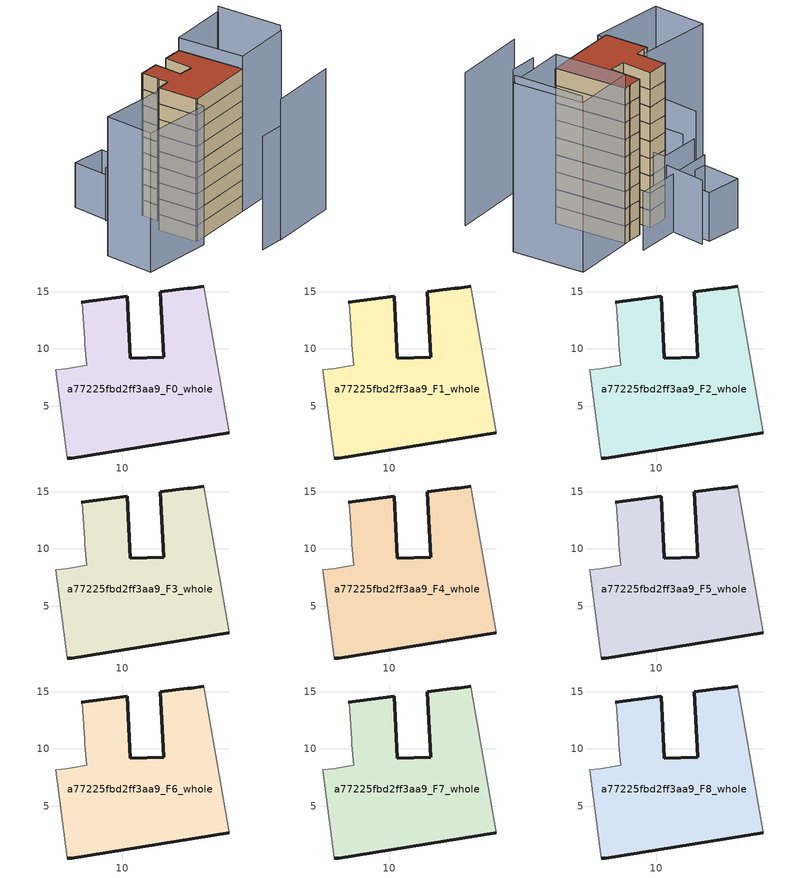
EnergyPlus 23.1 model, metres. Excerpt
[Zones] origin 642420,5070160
a77225fbd2ff3aa9_F0_whole
 floor ground (EU_floor_Construction): 19.31,2.67 17.11,15.49 16.01,15.29 15.71,15.29 13.31,14.99 13.6,9.28 10.7,9.18 10.41,14.58 6.4,14.08 6.5,13.99 6.7,10.79 6.7,10.38 6.9,8.58 5.1,8.28 4.2,8.18 5.19,0.47 5.59,0.47 z0
 wall outside (EU_wall_Construction): 6.4,14.08 10.41,14.58 10.7,9.18 13.6,9.28 13.31,14.99 15.71,15.29 16.01,15.29 17.11,15.49 / 19.31,2.67 5.59,0.47 5.19,0.47 z0:3
 wall adiabatic (EU_wall_Construction): 17.11,15.49 19.31,2.67 / 5.19,0.47 4.2,8.18 5.1,8.28 6.9,8.58 6.7,10.38 6.7,10.79 6.5,13.99 6.4,14.08 z0:3
a77225fbd2ff3aa9_F1_whole
 floor to a77225fbd2ff3aa9_F0_whole (EU_floor_Construction): 19.3,2.67 17.11,15.49 16.01,15.29 15.71,15.29 13.3,14.99 13.6,9.28 10.7,9.18 10.4,14.58 6.4,14.08 6.5,13.99 6.7,10.79 6.7,10.38 6.9,8.58 5.1,8.28 4.2,8.18 5.19,0.47 5.59,0.47 z3
 wall outside (EU_wall_Construction): 6.4,14.08 10.41,14.58 10.7,9.18 13.6,9.28 13.31,14.99 15.71,15.29 16.01,15.29 17.11,15.49 / 19.31,2.67 5.59,0.47 5.19,0.47 z3:6
 wall adiabatic (EU_wall_Construction): 17.11,15.49 19.31,2.67 / 5.19,0.47 4.2,8.18 5.1,8.28 6.9,8.58 6.7,10.38 6.7,10.79 6.5,13.99 6.4,14.08 z3:6
a77225fbd2ff3aa9_F2_whole
 floor to a77225fbd2ff3aa9_F1_whole (EU_floor_Construction): 19.3,2.67 17.11,15.49 16.01,15.29 15.71,15.29 13.3,14.99 13.6,9.28 10.7,9.18 10.4,14.58 6.4,14.08 6.5,13.99 6.7,10.79 6.7,10.38 6.9,8.58 5.1,8.28 4.2,8.18 5.19,0.47 5.59,0.47 z6
 wall outside (EU_wall_Construction): 6.4,14.08 10.41,14.58 10.7,9.18 13.6,9.28 13.31,14.99 15.71,15.29 16.01,15.29 17.11,15.49 / 19.31,2.67 5.59,0.47 5.19,0.47 z6:9
 wall adiabatic (EU_wall_Construction): 17.11,15.49 19.31,2.67 / 5.19,0.47 4.2,8.18 5.1,8.28 6.9,8.58 6.7,10.38 6.7,10.79 6.5,13.99 6.4,14.08 z6:9
a77225fbd2ff3aa9_F3_whole
 floor to a77225fbd2ff3aa9_F2_whole (EU_floor_Construction): 19.3,2.67 17.11,15.49 16.01,15.29 15.71,15.29 13.3,14.99 13.6,9.28 10.7,9.18 10.4,14.58 6.4,14.08 6.5,13.99 6.7,10.79 6.7,10.38 6.9,8.58 5.1,8.28 4.2,8.18 5.19,0.47 5.59,0.47 z9
 wall outside (EU_wall_Construction): 6.4,14.08 10.41,14.58 10.7,9.18 13.6,9.28 13.31,14.99 15.71,15.29 16.01,15.29 17.11,15.49 / 19.31,2.67 5.59,0.47 5.19,0.47 z9:12
 wall adiabatic (EU_wall_Construction): 17.11,15.49 19.31,2.67 / 5.19,0.47 4.2,8.18 5.1,8.28 6.9,8.58 6.7,10.38 6.7,10.79 6.5,13.99 6.4,14.08 z9:12
a77225fbd2ff3aa9_F4_whole
 floor to a77225fbd2ff3aa9_F3_whole (EU_floor_Construction): 19.3,2.67 17.11,15.49 16.01,15.29 15.71,15.29 13.3,14.99 13.6,9.28 10.7,9.18 10.4,14.58 6.4,14.08 6.5,13.99 6.7,10.79 6.7,10.38 6.9,8.58 5.1,8.28 4.2,8.18 5.19,0.47 5.59,0.47 z12
 wall outside (EU_wall_Construction): 6.4,14.08 10.41,14.58 10.7,9.18 13.6,9.28 13.31,14.99 15.71,15.29 16.01,15.29 17.11,15.49 / 19.31,2.67 5.59,0.47 5.19,0.47 z12:15
 wall adiabatic (EU_wall_Construction): 17.11,15.49 19.31,2.67 / 5.19,0.47 4.2,8.18 5.1,8.28 6.9,8.58 6.7,10.38 6.7,10.79 6.5,13.99 6.4,14.08 z12:15
a77225fbd2ff3aa9_F5_whole
 floor to a77225fbd2ff3aa9_F4_whole (EU_floor_Construction): 19.3,2.67 17.11,15.49 16.01,15.29 15.71,15.29 13.3,14.99 13.6,9.28 10.7,9.18 10.4,14.58 6.4,14.08 6.5,13.99 6.7,10.79 6.7,10.38 6.9,8.58 5.1,8.28 4.2,8.18 5.19,0.47 5.59,0.47 z15
 wall outside (EU_wall_Construction): 6.4,14.08 10.41,14.58 10.7,9.18 13.6,9.28 13.31,14.99 15.71,15.29 16.01,15.29 17.11,15.49 / 19.31,2.67 5.59,0.47 5.19,0.47 z15:18
 wall adiabatic (EU_wall_Construction): 17.11,15.49 19.31,2.67 / 5.19,0.47 4.2,8.18 5.1,8.28 6.9,8.58 6.7,10.38 6.7,10.79 6.5,13.99 6.4,14.08 z15:18
a77225fbd2ff3aa9_F6_whole
 floor to a77225fbd2ff3aa9_F5_whole (EU_floor_Construction): 19.3,2.67 17.11,15.49 16.01,15.29 15.71,15.29 13.3,14.99 13.6,9.28 10.7,9.18 10.4,14.58 6.4,14.08 6.5,13.99 6.7,10.79 6.7,10.38 6.9,8.58 5.1,8.28 4.2,8.18 5.19,0.47 5.59,0.47 z18
 wall outside (EU_wall_Construction): 6.4,14.08 10.41,14.58 10.7,9.18 13.6,9.28 13.31,14.99 15.71,15.29 16.01,15.29 17.11,15.49 / 19.31,2.67 5.59,0.47 5.19,0.47 z18:21
 wall adiabatic (EU_wall_Construction): 17.11,15.49 19.31,2.67 / 5.19,0.47 4.2,8.18 5.1,8.28 6.9,8.58 6.7,10.38 6.7,10.79 6.5,13.99 6.4,14.08 z18:21
a77225fbd2ff3aa9_F7_whole
 floor to a77225fbd2ff3aa9_F6_whole (EU_floor_Construction): 19.3,2.67 17.11,15.49 16.01,15.29 15.71,15.29 13.3,14.99 13.6,9.28 10.7,9.18 10.4,14.58 6.4,14.08 6.5,13.99 6.7,10.79 6.7,10.38 6.9,8.58 5.1,8.28 4.2,8.18 5.19,0.47 5.59,0.47 z21
 wall outside (EU_wall_Construction): 6.4,14.08 10.41,14.58 10.7,9.18 13.6,9.28 13.31,14.99 15.71,15.29 16.01,15.29 17.11,15.49 / 19.31,2.67 5.59,0.47 5.19,0.47 z21:24
 wall adiabatic (EU_wall_Construction): 17.11,15.49 19.31,2.67 / 5.19,0.47 4.2,8.18 5.1,8.28 6.9,8.58 6.7,10.38 6.7,10.79 6.5,13.99 6.4,14.08 z21:24
a77225fbd2ff3aa9_F8_whole
 floor to a77225fbd2ff3aa9_F7_whole (EU_floor_Construction): 19.3,2.67 17.11,15.49 16.01,15.29 15.71,15.29 13.3,14.99 13.6,9.28 10.7,9.18 10.4,14.58 6.4,14.08 6.5,13.99 6.7,10.79 6.7,10.38 6.9,8.58 5.1,8.28 4.2,8.18 5.19,0.47 5.59,0.47 z24
 wall outside (EU_wall_Construction): 6.4,14.08 10.41,14.58 10.7,9.18 13.6,9.28 13.31,14.99 15.71,15.29 16.01,15.29 17.11,15.49 / 19.31,2.67 5.59,0.47 5.19,0.47 z24:27
 wall adiabatic (EU_wall_Construction): 17.11,15.49 19.31,2.67 / 5.19,0.47 4.2,8.18 5.1,8.28 6.9,8.58 6.7,10.38 6.7,10.79 6.5,13.99 6.4,14.08 z24:27
 roof outside (EU_roof_Construction): 17.11,15.49 19.31,2.67 5.59,0.47 5.19,0.47 4.2,8.18 5.1,8.28 6.9,8.58 6.7,10.38 6.7,10.79 6.5,13.99 6.4,14.08 10.41,14.58 10.7,9.18 13.6,9.28 13.31,14.99 15.71,15.29 16.01,15.29 z27
shading: 10.67,-9.96 16,-9.43 z0:21.5; 15.56,-9.51 29.42,-7.15 z0:26.6; -8.51,-1.72 -8.82,7.99 / -8.82,7.99 4.95,8.42 / 4.95,8.42 5.25,-1.29 / 5.25,-1.29 -8.51,-1.72 z0:26.3; 1.8,16.29 1.8,7.78 z0:17.7; 9.15,24.45 8.99,15.85 z0:11.1; 31.12,4.64 19.24,2.66 / 19.24,2.66 17.11,15.48 / 17.11,15.48 28.99,17.46 / 28.99,17.46 31.12,4.64 z0:29.4; 30.72,4.57 29.02,17.28 z0:30.5; 1.55,15.96 9.4,16.79 / 9.4,16.79 10.24,8.81 / 10.24,8.81 2.39,7.99 / 2.39,7.99 1.55,15.96 z0:12.8; 1.1,24.59 7.7,24.6 / 7.7,24.6 7.7,17.59 / 7.7,17.59 1.1,17.59 / 1.1,17.59 1.1,24.59 z0:8.5; 16.97,19.16 0.72,17.28 z0:10.1
[Building]
EU S2 Campaign: North Axis=0; Terrain=City; Solar Distribution=FullExterior
[Site:Location]
Lyon-Bron: Latitude=45.75; Longitude=5; Time Zone=1; Elevation=198
[SizingPeriod:WeatherFileDays]
AnnualSizingPeriod: Begin Month=1; Begin Day of Month=1; End Month=12; End Day of Month=31; Day of Week for Start Day=Monday; Use Weather File Daylight Saving Period=No; Use Weather File Rain and Snow Indicators=No
[MATERIAL]
EU_InternalMass_Material: Roughness=MediumRough; Thickness=0.1; Conductivity=1; Density=1800; Specific Heat=900; Thermal Absorptance=0.9; Solar Absorptance=0.7; Visible Absorptance=0.7
[MATERIAL:NOMASS] Roughness=MediumRough; Thermal Absorptance=0.9; Solar Absorptance=0.7; Visible Absorptance=0.7
Name | Thermal Resistance
EU_wall_NoMass | 0.776494
EU_roof_NoMass | 0.486893
EU_floor_NoMass | 0.421597
[CONSTRUCTION]
EU_wall_Construction: EU_wall_NoMass
EU_roof_Construction: EU_roof_NoMass
EU_floor_Construction: EU_floor_NoMass
EU_InternalMass_Construction: EU_InternalMass_Material
[ZONE] Type=1; Multiplier=1; Ceiling Height=autocalculate; Floor Area=autocalculate; Part of Total Floor Area=Yes
Name | Volume
a77225fbd2ff3aa9_F0_whole | 457.974
a77225fbd2ff3aa9_F1_whole; a77225fbd2ff3aa9_F2_whole; a77225fbd2ff3aa9_F3_whole; a77225fbd2ff3aa9_F4_whole; a77225fbd2ff3aa9_F5_whole; a77225fbd2ff3aa9_F6_whole; a77225fbd2ff3aa9_F7_whole; a77225fbd2ff3aa9_F8_whole | 457.972
[INTERNALMASS] Construction=EU_InternalMass_Construction; Surface Area=152.658
Name | Zone or ZoneList
a77225fbd2ff3aa9_F0_whole_EU_InternalMass | a77225fbd2ff3aa9_F0_whole
a77225fbd2ff3aa9_F1_whole_EU_InternalMass | a77225fbd2ff3aa9_F1_whole
a77225fbd2ff3aa9_F2_whole_EU_InternalMass | a77225fbd2ff3aa9_F2_whole
a77225fbd2ff3aa9_F3_whole_EU_InternalMass | a77225fbd2ff3aa9_F3_whole
a77225fbd2ff3aa9_F4_whole_EU_InternalMass | a77225fbd2ff3aa9_F4_whole
a77225fbd2ff3aa9_F5_whole_EU_InternalMass | a77225fbd2ff3aa9_F5_whole
a77225fbd2ff3aa9_F6_whole_EU_InternalMass | a77225fbd2ff3aa9_F6_whole
a77225fbd2ff3aa9_F7_whole_EU_InternalMass | a77225fbd2ff3aa9_F7_whole
a77225fbd2ff3aa9_F8_whole_EU_InternalMass | a77225fbd2ff3aa9_F8_whole
[OTHEREQUIPMENT] Fuel Type=Electricity; Design Level Calculation Method=Watts/Area; Power per Zone Floor Area=1; Fraction Latent=0; Fraction Radiant=0; Fraction Lost=0; Carbon Dioxide Generation Rate=0; EndUse Subcategory=EU_Step8_InternalGains
Name | Zone or ZoneList or Space or SpaceList | Schedule
EU_Step8_InternalGain_a77225fbd2ff3aa9_F0_whole_f000 | a77225fbd2ff3aa9_F0_whole | EU_Step8_GainSchedule_a77225fbd2ff3aa9_F0_whole_f000
EU_Step8_InternalGain_a77225fbd2ff3aa9_F1_whole_f000 | a77225fbd2ff3aa9_F1_whole | EU_Step8_GainSchedule_a77225fbd2ff3aa9_F1_whole_f000
EU_Step8_InternalGain_a77225fbd2ff3aa9_F2_whole_f000 | a77225fbd2ff3aa9_F2_whole | EU_Step8_GainSchedule_a77225fbd2ff3aa9_F2_whole_f000
EU_Step8_InternalGain_a77225fbd2ff3aa9_F3_whole_f000 | a77225fbd2ff3aa9_F3_whole | EU_Step8_GainSchedule_a77225fbd2ff3aa9_F3_whole_f000
EU_Step8_InternalGain_a77225fbd2ff3aa9_F4_whole_f000 | a77225fbd2ff3aa9_F4_whole | EU_Step8_GainSchedule_a77225fbd2ff3aa9_F4_whole_f000
EU_Step8_InternalGain_a77225fbd2ff3aa9_F5_whole_f000 | a77225fbd2ff3aa9_F5_whole | EU_Step8_GainSchedule_a77225fbd2ff3aa9_F5_whole_f000
EU_Step8_InternalGain_a77225fbd2ff3aa9_F6_whole_f000 | a77225fbd2ff3aa9_F6_whole | EU_Step8_GainSchedule_a77225fbd2ff3aa9_F6_whole_f000
EU_Step8_InternalGain_a77225fbd2ff3aa9_F7_whole_f000 | a77225fbd2ff3aa9_F7_whole | EU_Step8_GainSchedule_a77225fbd2ff3aa9_F7_whole_f000
EU_Step8_InternalGain_a77225fbd2ff3aa9_F8_whole_f000 | a77225fbd2ff3aa9_F8_whole | EU_Step8_GainSchedule_a77225fbd2ff3aa9_F8_whole_f000
[ZONEVENTILATION:DESIGNFLOWRATE] Schedule=EU_AlwaysOn; Design Flow Rate Calculation Method=AirChanges/Hour; Air Changes per Hour=0.693814; Ventilation Type=Natural; Fan Pressure Rise=0; Fan Total Efficiency=1; Constant Term Coefficient=1; Temperature Term Coefficient=0; Velocity Term Coefficient=0; Velocity Squared Term Coefficient=0; Minimum Indoor Temperature=-100; Maximum Indoor Temperature=100; Delta Temperature=-100; Minimum Outdoor Temperature=-100; Maximum Outdoor Temperature=100; Maximum Wind Speed=40
Name | Zone or ZoneList or Space or SpaceList
EU_ConstantAir_a77225fbd2ff3aa9_F0_whole | a77225fbd2ff3aa9_F0_whole
EU_ConstantAir_a77225fbd2ff3aa9_F1_whole | a77225fbd2ff3aa9_F1_whole
EU_ConstantAir_a77225fbd2ff3aa9_F2_whole | a77225fbd2ff3aa9_F2_whole
EU_ConstantAir_a77225fbd2ff3aa9_F3_whole | a77225fbd2ff3aa9_F3_whole
EU_ConstantAir_a77225fbd2ff3aa9_F4_whole | a77225fbd2ff3aa9_F4_whole
EU_ConstantAir_a77225fbd2ff3aa9_F5_whole | a77225fbd2ff3aa9_F5_whole
EU_ConstantAir_a77225fbd2ff3aa9_F6_whole | a77225fbd2ff3aa9_F6_whole
EU_ConstantAir_a77225fbd2ff3aa9_F7_whole | a77225fbd2ff3aa9_F7_whole
EU_ConstantAir_a77225fbd2ff3aa9_F8_whole | a77225fbd2ff3aa9_F8_whole
[HVACTEMPLATE:THERMOSTAT] Constant Heating Setpoint=20; Constant Cooling Setpoint=50
EU_HeatOnly_a77225fbd2ff3aa9_F0_whole; EU_HeatOnly_a77225fbd2ff3aa9_F1_whole; EU_HeatOnly_a77225fbd2ff3aa9_F2_whole; EU_HeatOnly_a77225fbd2ff3aa9_F3_whole; EU_HeatOnly_a77225fbd2ff3aa9_F4_whole; EU_HeatOnly_a77225fbd2ff3aa9_F5_whole; EU_HeatOnly_a77225fbd2ff3aa9_F6_whole; EU_HeatOnly_a77225fbd2ff3aa9_F7_whole; EU_HeatOnly_a77225fbd2ff3aa9_F8_whole
[HVACTEMPLATE:ZONE:IDEALLOADSAIRSYSTEM] System Availability Schedule=EU_AlwaysOn; Maximum Heating Supply Air Temperature=50; Minimum Cooling Supply Air Temperature=13; Maximum Heating Supply Air Humidity Ratio=0.0156; Minimum Cooling Supply Air Humidity Ratio=0.0077; Heating Limit=NoLimit; Cooling Limit=NoLimit; Heating Availability Schedule=EU_AlwaysOn; Cooling Availability Schedule=EU_CoolingOff; Dehumidification Control Type=ConstantSensibleHeatRatio; Cooling Sensible Heat Ratio=0.7; Dehumidification Setpoint=60; Humidification Control Type=None; Humidification Setpoint=30; Outdoor Air Method=None; Outdoor Air Flow Rate per Person=0.00944; Outdoor Air Flow Rate per Zone Floor Area=0; Outdoor Air Flow Rate per Zone=0; Demand Controlled Ventilation Type=None; Outdoor Air Economizer Type=NoEconomizer; Heat Recovery Type=None; Sensible Heat Recovery Effectiveness=0.7; Latent Heat Recovery Effectiveness=0.65
Name | Template Thermostat
a77225fbd2ff3aa9_F0_whole | EU_HeatOnly_a77225fbd2ff3aa9_F0_whole
a77225fbd2ff3aa9_F1_whole | EU_HeatOnly_a77225fbd2ff3aa9_F1_whole
a77225fbd2ff3aa9_F2_whole | EU_HeatOnly_a77225fbd2ff3aa9_F2_whole
a77225fbd2ff3aa9_F3_whole | EU_HeatOnly_a77225fbd2ff3aa9_F3_whole
a77225fbd2ff3aa9_F4_whole | EU_HeatOnly_a77225fbd2ff3aa9_F4_whole
a77225fbd2ff3aa9_F5_whole | EU_HeatOnly_a77225fbd2ff3aa9_F5_whole
a77225fbd2ff3aa9_F6_whole | EU_HeatOnly_a77225fbd2ff3aa9_F6_whole
a77225fbd2ff3aa9_F7_whole | EU_HeatOnly_a77225fbd2ff3aa9_F7_whole
a77225fbd2ff3aa9_F8_whole | EU_HeatOnly_a77225fbd2ff3aa9_F8_whole
[SIZING:ZONE] Zone Cooling Design Supply Air Temperature Input Method=SupplyAirTemperature; Zone Cooling Design Supply Air Temperature=13; Zone Heating Design Supply Air Temperature Input Method=SupplyAirTemperature; Zone Heating Design Supply Air Temperature=50; Zone Cooling Design Supply Air Humidity Ratio=0.008; Zone Heating Design Supply Air Humidity Ratio=0.008; Cooling Design Air Flow Method=DesignDay; Cooling Design Air Flow Rate=0; Cooling Minimum Air Flow per Zone Floor Area=0.000762; Cooling Minimum Air Flow=0; Cooling Minimum Air Flow Fraction=0.2; Heating Design Air Flow Method=DesignDay; Heating Design Air Flow Rate=0; Heating Maximum Air Flow per Zone Floor Area=0.002032; Heating Maximum Air Flow=0.141576; Heating Maximum Air Flow Fraction=0.3; Account for Dedicated Outdoor Air System=No; Dedicated Outdoor Air System Control Strategy=NeutralSupplyAir; Dedicated Outdoor Air Low Setpoint Temperature for Design=autosize; Dedicated Outdoor Air High Setpoint Temperature for Design=autosize; Zone Load Sizing Method=Sensible Load Only No Latent Load; Zone Latent Cooling Design Supply Air Humidity Ratio Input Method=HumidityRatioDifference; Zone Cooling Design Supply Air Humidity Ratio Difference=0.005; Zone Latent Heating Design Supply Air Humidity Ratio Input Method=HumidityRatioDifference; Zone Humidification Design Supply Air Humidity Ratio Difference=0.005
a77225fbd2ff3aa9_F0_whole; a77225fbd2ff3aa9_F1_whole; a77225fbd2ff3aa9_F2_whole; a77225fbd2ff3aa9_F3_whole; a77225fbd2ff3aa9_F4_whole; a77225fbd2ff3aa9_F5_whole; a77225fbd2ff3aa9_F6_whole; a77225fbd2ff3aa9_F7_whole; a77225fbd2ff3aa9_F8_whole
[SCHEDULE:CONSTANT]
Name | Hourly Value
EU_AlwaysOn | 1
EU_CoolingOff | 0
[SCHEDULE:FILE] Column Number=1; Rows to Skip at Top=0; Number of Hours of Data=8760; Column Separator=Comma; Interpolate to Timestep=No; Minutes per Item=60; Adjust Schedule for Daylight Savings=Yes
Name | File
EU_Step8_GainSchedule_a77225fbd2ff3aa9_F0_whole_f000 | ../../schedules/a77225fbd2ff3aa9/a77225fbd2ff3aa9_F0_whole_f000_gain.csv
EU_Step8_GainSchedule_a77225fbd2ff3aa9_F1_whole_f000 | ../../schedules/a77225fbd2ff3aa9/a77225fbd2ff3aa9_F1_whole_f000_gain.csv
EU_Step8_GainSchedule_a77225fbd2ff3aa9_F2_whole_f000 | ../../schedules/a77225fbd2ff3aa9/a77225fbd2ff3aa9_F2_whole_f000_gain.csv
EU_Step8_GainSchedule_a77225fbd2ff3aa9_F3_whole_f000 | ../../schedules/a77225fbd2ff3aa9/a77225fbd2ff3aa9_F3_whole_f000_gain.csv
EU_Step8_GainSchedule_a77225fbd2ff3aa9_F4_whole_f000 | ../../schedules/a77225fbd2ff3aa9/a77225fbd2ff3aa9_F4_whole_f000_gain.csv
EU_Step8_GainSchedule_a77225fbd2ff3aa9_F5_whole_f000 | ../../schedules/a77225fbd2ff3aa9/a77225fbd2ff3aa9_F5_whole_f000_gain.csv
EU_Step8_GainSchedule_a77225fbd2ff3aa9_F6_whole_f000 | ../../schedules/a77225fbd2ff3aa9/a77225fbd2ff3aa9_F6_whole_f000_gain.csv
EU_Step8_GainSchedule_a77225fbd2ff3aa9_F7_whole_f000 | ../../schedules/a77225fbd2ff3aa9/a77225fbd2ff3aa9_F7_whole_f000_gain.csv
EU_Step8_GainSchedule_a77225fbd2ff3aa9_F8_whole_f000 | ../../schedules/a77225fbd2ff3aa9/a77225fbd2ff3aa9_F8_whole_f000_gain.csv
